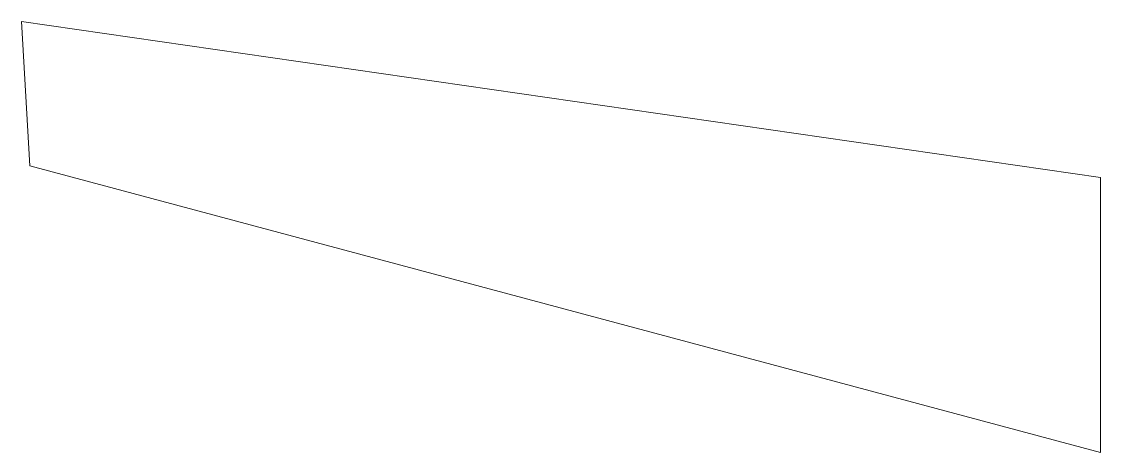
# Model space of a CAD drawing. Header units: inches. Extents: x -10.3 to 0, y -2.6 to 1.5.
import ezdxf

# ---------------------------------------------------------------- set-up
doc = ezdxf.new("R2010")
doc.units = ezdxf.units.IN
doc.header["$MEASUREMENT"] = 0

msp = doc.modelspace()

# ---------------------------------------------------------------- linework, layer by layer
at = {"color": 7, "linetype": 'Continuous', "lineweight": 15}
for p, q in [((-10.269, 1.486), (-10.19, 0.112)), ((0, 0), (-10.269, 1.486)), ((-10.19, 0.112), (0, -2.619)), ((0, -2.619), (0, 0))]:
    msp.add_line(p, q, dxfattribs=at)

doc.saveas('drawing.dxf')
